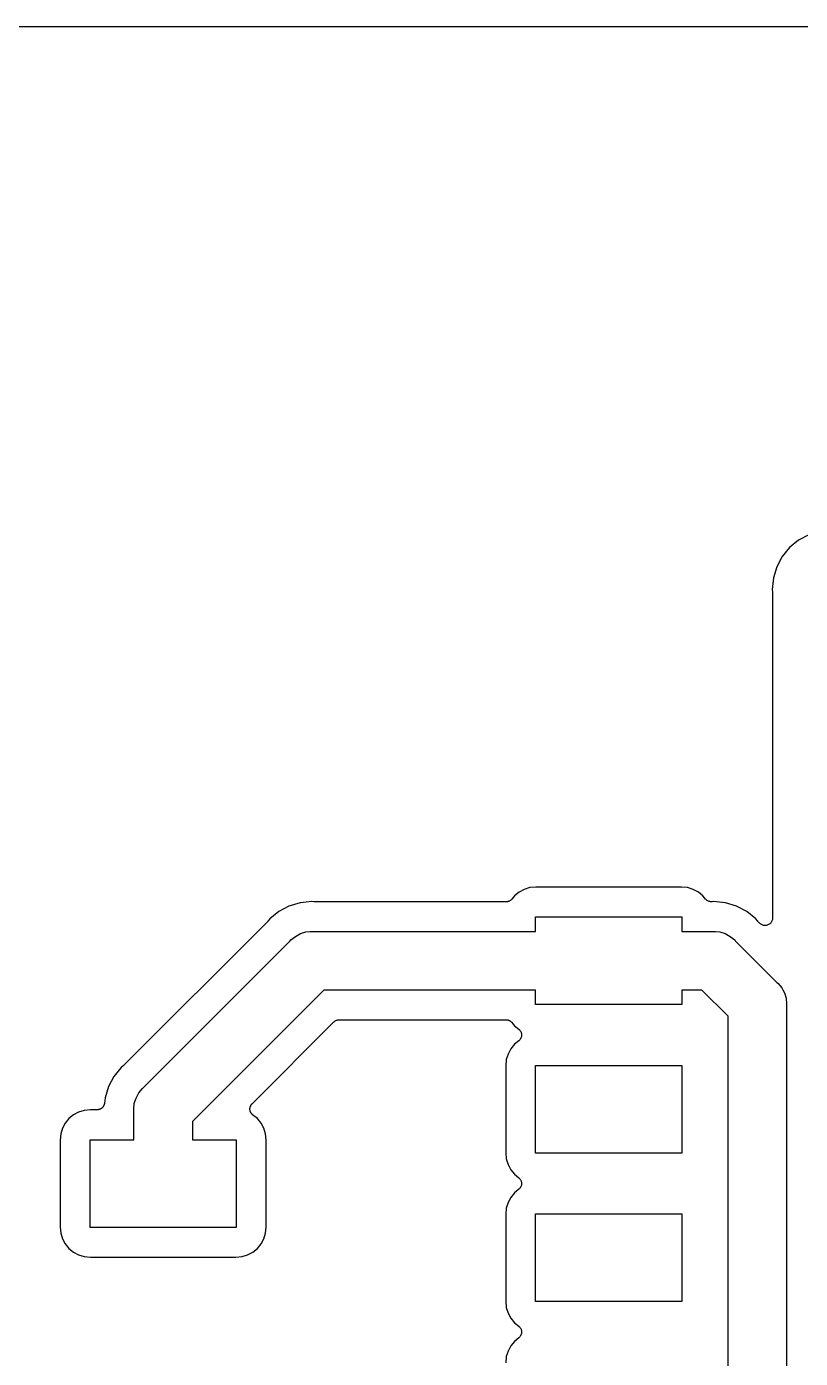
# Model space of a CAD drawing. Extents: x 85.6 to 143, y -120.1 to -61.5.
# Drawn here: x 110.7 to 123.93, y -84.27 to -61.49 of the extents above; entities that cross this region are included whole.
import ezdxf

# ---------------------------------------------------------------- set-up
doc = ezdxf.new("R2010")
doc.units = 0
doc.header["$MEASUREMENT"] = 0
doc.layers.add('BLACK', color=7, linetype='CONTINUOUS')

msp = doc.modelspace()

# ---------------------------------------------------------------- linework, layer by layer
at = {"layer": 'BLACK', "linetype": 'CONTINUOUS'}
for p, q in [((85.75, -61.493), (142.85, -61.493)), ((123.897, -70.2778), (123.744, -70.4038)), ((124.072, -70.1842), (123.897, -70.2778)), ((123.618, -70.5573), (123.524, -70.7324)), ((123.744, -70.4038), (123.618, -70.5573)), ((123.524, -70.7324), (123.467, -70.9224)), ((123.467, -70.9224), (123.447, -71.12)), ((123.447, -71.12), (123.451, -71.1633)), ((123.451, -71.1633), (123.452, -71.1651)), ((123.452, -71.1651), (123.451, -71.1704)), ((123.451, -71.1704), (123.452, -71.1758)), ((123.452, -71.1758), (123.452, -76.7399)), ((119.116, -76.2956), (119.039, -76.359)), ((119.205, -76.2484), (119.116, -76.2956)), ((119.3, -76.2194), (119.205, -76.2484)), ((119.406, -76.2089), (119.3, -76.2194)), ((121.894, -76.2089), (119.406, -76.2089)), ((122, -76.2193), (121.894, -76.2089)), ((122.095, -76.2484), (122, -76.2193)), ((122.184, -76.2956), (122.095, -76.2484)), ((122.261, -76.359), (122.184, -76.2956)), ((115.372, -76.4766), (115.182, -76.5342)), ((115.527, -76.4614), (115.372, -76.4766)), ((115.57, -76.4571), (115.527, -76.4614)), ((115.527, -76.4614), (115.527, -76.4614)), ((115.613, -76.4614), (115.57, -76.4571)), ((115.619, -76.4614), (115.613, -76.4614)), ((115.624, -76.462), (115.619, -76.4614)), ((115.626, -76.462), (115.624, -76.462)), ((118.894, -76.462), (115.626, -76.462)), ((118.9, -76.4615), (118.894, -76.462)), ((118.906, -76.4615), (118.9, -76.4615)), ((118.912, -76.4602), (118.906, -76.4615)), ((118.919, -76.4596), (118.912, -76.4602)), ((118.924, -76.458), (118.919, -76.4596)), ((118.93, -76.4569), (118.924, -76.458)), ((118.936, -76.4544), (118.93, -76.4569)), ((118.943, -76.4524), (118.936, -76.4544)), ((118.948, -76.4498), (118.943, -76.4524)), ((118.953, -76.4477), (118.948, -76.4498)), ((118.959, -76.444), (118.953, -76.4477)), ((118.965, -76.4408), (118.959, -76.444)), ((118.969, -76.4373), (118.965, -76.4408)), ((118.974, -76.4342), (118.969, -76.4373)), ((118.979, -76.4294), (118.974, -76.4342)), ((118.984, -76.4251), (118.979, -76.4294)), ((118.988, -76.4208), (118.984, -76.4251)), ((118.992, -76.4169), (118.988, -76.4208)), ((118.993, -76.4156), (118.992, -76.4169)), ((119.039, -76.359), (118.993, -76.4156)), ((122.306, -76.4145), (122.261, -76.359)), ((122.315, -76.4229), (122.306, -76.4145)), ((122.323, -76.4313), (122.315, -76.4229)), ((122.324, -76.4316), (122.323, -76.4313)), ((122.324, -76.4321), (122.324, -76.4316)), ((122.334, -76.4386), (122.324, -76.4321)), ((122.344, -76.4453), (122.334, -76.4386)), ((122.344, -76.4455), (122.344, -76.4453)), ((122.345, -76.4459), (122.344, -76.4455)), ((122.356, -76.4504), (122.345, -76.4459)), ((122.366, -76.455), (122.356, -76.4504)), ((122.367, -76.4552), (122.366, -76.455)), ((122.367, -76.4554), (122.367, -76.4552)), ((122.379, -76.4578), (122.367, -76.4554)), ((122.391, -76.4602), (122.379, -76.4578)), ((122.392, -76.4603), (122.391, -76.4602)), ((122.391, -76.4602), (122.391, -76.4602)), ((122.404, -76.4604), (122.392, -76.4603)), ((122.415, -76.4605), (122.404, -76.4604)), ((122.417, -76.4604), (122.415, -76.4605)), ((122.45, -76.4571), (122.417, -76.4604)), ((122.417, -76.4604), (122.417, -76.4604)), ((122.417, -76.4604), (122.417, -76.4604)), ((122.417, -76.4604), (122.417, -76.4604)), ((122.493, -76.4614), (122.45, -76.4571)), ((122.648, -76.4766), (122.493, -76.4614)), ((122.493, -76.4614), (122.493, -76.4614)), ((122.838, -76.5342), (122.648, -76.4766)), ((114.854, -76.7538), (114.826, -76.7874)), ((115.007, -76.6278), (114.854, -76.7538)), ((115.182, -76.5342), (115.007, -76.6278)), ((119.4, -76.97), (119.4, -76.72)), ((119.4, -76.72), (121.9, -76.72)), ((121.9, -76.72), (121.9, -76.97)), ((123.013, -76.6278), (122.838, -76.5342)), ((123.166, -76.7538), (123.013, -76.6278)), ((123.194, -76.7874), (123.166, -76.7538)), ((123.451, -76.7537), (123.449, -76.7658)), ((123.452, -76.7416), (123.451, -76.7537)), ((123.452, -76.7399), (123.452, -76.7412)), ((123.452, -76.7412), (123.452, -76.7412)), ((123.452, -76.7412), (123.452, -76.7412)), ((123.452, -76.7412), (123.452, -76.7416)), ((114.818, -76.7967), (112.357, -79.2578)), ((114.821, -76.7925), (114.818, -76.7967)), ((114.825, -76.7888), (114.821, -76.7925)), ((114.826, -76.7874), (114.825, -76.7888)), ((115.378, -77.0058), (115.472, -76.9772)), ((115.472, -76.9772), (115.545, -76.97)), ((115.545, -76.97), (115.57, -76.9676)), ((115.545, -76.97), (115.545, -76.97)), ((115.57, -76.9676), (115.595, -76.97)), ((115.595, -76.97), (119.4, -76.97)), ((121.9, -76.97), (122.425, -76.97)), ((122.425, -76.97), (122.45, -76.9676)), ((122.45, -76.9676), (122.475, -76.97)), ((122.475, -76.97), (122.548, -76.9772)), ((122.548, -76.9772), (122.642, -77.0058)), ((123.198, -76.7912), (123.194, -76.7874)), ((123.201, -76.7954), (123.198, -76.7912)), ((123.202, -76.7967), (123.201, -76.7954)), ((123.235, -76.8297), (123.202, -76.7967)), ((123.245, -76.8374), (123.235, -76.8297)), ((123.254, -76.8452), (123.245, -76.8374)), ((123.254, -76.8453), (123.254, -76.8452)), ((123.254, -76.8454), (123.254, -76.8453)), ((123.265, -76.8511), (123.254, -76.8454)), ((123.276, -76.8569), (123.265, -76.8511)), ((123.276, -76.857), (123.276, -76.8569)), ((123.276, -76.8571), (123.276, -76.857)), ((123.288, -76.8607), (123.276, -76.8571)), ((123.299, -76.8643), (123.288, -76.8607)), ((123.3, -76.8643), (123.299, -76.8643)), ((123.3, -76.8644), (123.3, -76.8643)), ((123.312, -76.8656), (123.3, -76.8644)), ((123.324, -76.8669), (123.312, -76.8656)), ((123.325, -76.8669), (123.324, -76.8668)), ((123.324, -76.8668), (123.324, -76.8669)), ((123.337, -76.8657), (123.325, -76.8669)), ((123.349, -76.8646), (123.337, -76.8657)), ((123.361, -76.861), (123.349, -76.8645)), ((123.349, -76.8645), (123.349, -76.8646)), ((123.349, -76.8646), (123.349, -76.8646)), ((123.373, -76.8576), (123.361, -76.861)), ((123.384, -76.8517), (123.373, -76.8575)), ((123.373, -76.8575), (123.373, -76.8575)), ((123.373, -76.8575), (123.373, -76.8576)), ((123.395, -76.8461), (123.384, -76.8517)), ((123.404, -76.8382), (123.395, -76.8459)), ((123.395, -76.8459), (123.395, -76.846)), ((123.395, -76.846), (123.395, -76.8461)), ((123.414, -76.8306), (123.404, -76.8382)), ((123.422, -76.8209), (123.414, -76.8303)), ((123.414, -76.8303), (123.414, -76.8304)), ((123.414, -76.8304), (123.414, -76.8306)), ((123.43, -76.8116), (123.422, -76.8209)), ((123.436, -76.8005), (123.43, -76.8113)), ((123.43, -76.8113), (123.43, -76.8114)), ((123.43, -76.8114), (123.43, -76.8116)), ((123.442, -76.7899), (123.436, -76.8005)), ((123.446, -76.7778), (123.442, -76.7895)), ((123.442, -76.7895), (123.442, -76.7897)), ((123.442, -76.7897), (123.442, -76.7899)), ((123.449, -76.7663), (123.446, -76.7778)), ((123.449, -76.7658), (123.449, -76.7661)), ((123.449, -76.7661), (123.449, -76.7663)), ((112.694, -79.6391), (115.199, -77.1338)), ((115.199, -77.1338), (115.215, -77.1147)), ((115.215, -77.1147), (115.291, -77.0523)), ((115.291, -77.0523), (115.378, -77.0058)), ((122.642, -77.0058), (122.729, -77.0523)), ((122.729, -77.0523), (122.805, -77.1147)), ((122.805, -77.1147), (122.821, -77.1338)), ((122.821, -77.1338), (123.526, -77.8391)), ((123.526, -77.8391), (123.545, -77.8547)), ((123.545, -77.8547), (123.608, -77.9309)), ((115.777, -77.97), (113.53, -80.2171)), ((119.4, -77.97), (115.777, -77.97)), ((119.4, -78.22), (119.4, -77.97)), ((122.243, -77.97), (121.9, -77.97)), ((121.9, -77.97), (121.9, -78.22)), ((122.69, -78.4171), (122.243, -77.97)), ((123.608, -77.9309), (123.627, -77.9677)), ((123.627, -77.9677), (123.654, -78.0177)), ((123.654, -78.0177), (123.683, -78.112)), ((123.683, -78.112), (123.692, -78.21)), ((121.9, -78.22), (119.4, -78.22)), ((123.692, -78.21), (123.69, -78.2346)), ((123.69, -78.2346), (123.69, -113.8)), ((114.551, -79.9147), (115.95, -78.5152)), ((115.95, -78.5152), (115.951, -78.5149)), ((115.951, -78.5149), (115.952, -78.514)), ((115.951, -78.5149), (115.951, -78.5149)), ((115.951, -78.5149), (115.951, -78.5149)), ((115.952, -78.514), (115.961, -78.5066)), ((115.961, -78.5066), (115.97, -78.4992)), ((115.97, -78.4989), (115.971, -78.4985)), ((115.97, -78.4992), (115.97, -78.4989)), ((115.971, -78.4985), (115.981, -78.4931)), ((115.981, -78.4931), (115.992, -78.4876)), ((115.992, -78.4874), (115.993, -78.4871)), ((115.992, -78.4876), (115.992, -78.4874)), ((115.993, -78.4871), (116.004, -78.4838)), ((116.004, -78.4838), (116.015, -78.4804)), ((116.015, -78.4804), (116.016, -78.4804)), ((116.016, -78.4804), (116.017, -78.4802)), ((116.017, -78.4802), (116.028, -78.4791)), ((116.028, -78.4791), (116.04, -78.478)), ((116.04, -78.478), (118.894, -78.478)), ((118.894, -78.478), (118.896, -78.478)), ((118.896, -78.478), (118.902, -78.4786)), ((118.902, -78.4786), (118.907, -78.4787)), ((118.907, -78.4787), (118.914, -78.48)), ((118.914, -78.48), (118.921, -78.4808)), ((118.921, -78.4808), (118.926, -78.4825)), ((118.926, -78.4825), (118.932, -78.4836)), ((118.932, -78.4836), (118.938, -78.4862)), ((118.938, -78.4862), (118.945, -78.4883)), ((118.945, -78.4883), (118.949, -78.491)), ((118.949, -78.491), (118.955, -78.4931)), ((118.955, -78.4931), (118.96, -78.4969)), ((118.96, -78.4969), (118.966, -78.5002)), ((118.966, -78.5002), (118.971, -78.5038)), ((118.971, -78.5038), (118.975, -78.5069)), ((118.975, -78.5069), (118.98, -78.5117)), ((118.98, -78.5117), (118.985, -78.5161)), ((118.985, -78.5161), (118.989, -78.5205)), ((118.989, -78.5205), (118.993, -78.5244)), ((118.993, -78.5244), (119.039, -78.5809)), ((119.039, -78.5809), (119.113, -78.6418)), ((122.69, -114.275), (122.69, -78.4171)), ((119.113, -78.6418), (119.114, -78.6425)), ((119.114, -78.6425), (119.114, -78.6425)), ((119.114, -78.6425), (119.114, -78.6425)), ((119.114, -78.6425), (119.115, -78.643)), ((119.115, -78.643), (119.123, -78.6516)), ((119.123, -78.6516), (119.131, -78.6601)), ((119.131, -78.6601), (119.132, -78.6604)), ((119.132, -78.6604), (119.132, -78.6607)), ((119.132, -78.6607), (119.138, -78.6708)), ((119.144, -78.8007), (119.137, -78.8107)), ((119.138, -78.6708), (119.145, -78.6808)), ((119.145, -78.8001), (119.144, -78.8004)), ((119.144, -78.8004), (119.144, -78.8007)), ((119.145, -78.6808), (119.145, -78.6812)), ((119.145, -78.6812), (119.145, -78.6815)), ((119.145, -78.6815), (119.15, -78.6926)), ((119.149, -78.7889), (119.145, -78.8001)), ((119.154, -78.7779), (119.149, -78.7889)), ((119.15, -78.6926), (119.154, -78.7038)), ((119.154, -78.7038), (119.154, -78.7042)), ((119.154, -78.7042), (119.155, -78.7045)), ((119.156, -78.7654), (119.154, -78.7772)), ((119.154, -78.7772), (119.154, -78.7775)), ((119.154, -78.7775), (119.154, -78.7779)), ((119.155, -78.7045), (119.157, -78.7162)), ((119.159, -78.7537), (119.156, -78.7654)), ((119.157, -78.7162), (119.159, -78.7281)), ((119.159, -78.7281), (119.159, -78.7285)), ((119.159, -78.7285), (119.159, -78.7289)), ((119.159, -78.7289), (119.159, -78.7409)), ((119.159, -78.7409), (119.159, -78.7529)), ((119.159, -78.7529), (119.159, -78.7533)), ((119.159, -78.7533), (119.159, -78.7537)), ((118.976, -78.9764), (118.928, -79.0647)), ((119.039, -78.8991), (118.976, -78.9764)), ((119.113, -78.8382), (119.039, -78.8991)), ((119.122, -78.8297), (119.113, -78.8382)), ((119.13, -78.8213), (119.122, -78.8297)), ((119.131, -78.8207), (119.13, -78.8209)), ((119.13, -78.8209), (119.13, -78.8213)), ((119.137, -78.8107), (119.131, -78.8207)), ((112.351, -79.2624), (112.347, -79.2662)), ((112.355, -79.2591), (112.351, -79.2624)), ((112.357, -79.2578), (112.355, -79.2591)), ((118.899, -79.1604), (118.889, -79.2662)), ((118.928, -79.0647), (118.899, -79.1604)), ((119.4, -80.76), (119.4, -79.26)), ((119.4, -79.26), (121.9, -79.26)), ((121.9, -79.26), (121.9, -80.76)), ((112.188, -79.4473), (112.094, -79.6224)), ((112.314, -79.2938), (112.188, -79.4473)), ((112.347, -79.2662), (112.314, -79.2938)), ((118.889, -79.2662), (118.889, -80.7538)), ((112.094, -79.6224), (112.037, -79.8124)), ((112.612, -79.7309), (112.675, -79.6547)), ((112.675, -79.6547), (112.694, -79.6391)), ((112.015, -79.947), (112.012, -79.9532)), ((112.018, -79.9411), (112.015, -79.947)), ((112.02, -79.9357), (112.018, -79.9411)), ((112.022, -79.9304), (112.02, -79.9357)), ((112.024, -79.9238), (112.022, -79.9304)), ((112.026, -79.9175), (112.024, -79.9238)), ((112.027, -79.9061), (112.026, -79.9118)), ((112.026, -79.9118), (112.026, -79.9175)), ((112.028, -79.9044), (112.027, -79.9061)), ((112.037, -79.8124), (112.028, -79.9044)), ((112.528, -80.01), (112.537, -79.912)), ((112.537, -79.912), (112.548, -79.8781)), ((112.548, -79.8781), (112.566, -79.8177)), ((112.566, -79.8177), (112.612, -79.7309)), ((114.527, -79.9499), (114.529, -79.9438)), ((114.529, -79.9438), (114.532, -79.939)), ((114.532, -79.939), (114.535, -79.9339)), ((114.535, -79.9339), (114.539, -79.9287)), ((114.539, -79.9287), (114.543, -79.9232)), ((114.543, -79.9232), (114.547, -79.9192)), ((114.547, -79.9192), (114.551, -79.9147)), ((111.419, -80.1691), (111.356, -80.2464)), ((111.496, -80.1056), (111.419, -80.1691)), ((111.585, -80.0584), (111.496, -80.1056)), ((111.68, -80.0294), (111.585, -80.0584)), ((111.786, -80.0189), (111.68, -80.0294)), ((111.901, -80.0189), (111.786, -80.0189)), ((111.907, -80.0184), (111.901, -80.0189)), ((111.913, -80.0184), (111.907, -80.0184)), ((111.919, -80.0172), (111.913, -80.0184)), ((111.926, -80.0165), (111.919, -80.0172)), ((111.931, -80.0148), (111.926, -80.0165)), ((111.937, -80.0138), (111.931, -80.0148)), ((111.943, -80.0113), (111.937, -80.0138)), ((111.95, -80.0093), (111.943, -80.0113)), ((111.955, -80.0066), (111.95, -80.0093)), ((111.96, -80.0045), (111.955, -80.0066)), ((111.966, -80.0008), (111.96, -80.0045)), ((111.971, -79.9977), (111.966, -80.0008)), ((111.976, -79.9941), (111.971, -79.9977)), ((111.981, -79.9909), (111.976, -79.9941)), ((111.985, -79.9863), (111.981, -79.9909)), ((111.991, -79.982), (111.985, -79.9863)), ((111.994, -79.9776), (111.991, -79.982)), ((111.998, -79.9736), (111.994, -79.9776)), ((112.002, -79.9681), (111.998, -79.9736)), ((112.006, -79.9629), (112.002, -79.9681)), ((112.009, -79.9579), (112.006, -79.9629)), ((112.012, -79.9532), (112.009, -79.9579)), ((112.53, -80.0346), (112.528, -80.01)), ((112.53, -80.53), (112.53, -80.0346)), ((114.514, -79.9908), (114.516, -79.9852)), ((114.514, -79.9975), (114.514, -79.9908)), ((114.514, -80.0041), (114.514, -79.9975)), ((114.514, -80.0098), (114.514, -80.0041)), ((114.514, -80.0156), (114.514, -80.0098)), ((114.515, -80.0221), (114.514, -80.0156)), ((114.516, -80.0287), (114.515, -80.0221)), ((114.516, -79.9794), (114.518, -79.9731)), ((114.516, -79.9852), (114.516, -79.9794)), ((114.518, -80.0343), (114.516, -80.0287)), ((114.518, -79.9731), (114.519, -79.9666)), ((114.519, -80.04), (114.518, -80.0343)), ((114.519, -79.9666), (114.522, -79.9612)), ((114.521, -80.0461), (114.519, -80.04)), ((114.523, -80.0525), (114.521, -80.0461)), ((114.522, -79.9612), (114.523, -79.9557)), ((114.523, -79.9557), (114.527, -79.9499)), ((114.526, -80.0576), (114.523, -80.0525)), ((114.528, -80.063), (114.526, -80.0576)), ((114.532, -80.0685), (114.528, -80.063)), ((114.535, -80.0744), (114.532, -80.0685)), ((114.538, -80.0789), (114.535, -80.0744)), ((114.541, -80.0838), (114.538, -80.0789)), ((114.546, -80.0885), (114.541, -80.0838)), ((114.55, -80.0937), (114.546, -80.0885)), ((114.555, -80.0974), (114.55, -80.0937)), ((114.559, -80.1015), (114.555, -80.0974)), ((114.56, -80.1027), (114.559, -80.1015)), ((114.641, -80.1691), (114.56, -80.1027)), ((114.704, -80.2464), (114.641, -80.1691)), ((111.308, -80.3347), (111.279, -80.4304)), ((111.356, -80.2464), (111.308, -80.3347)), ((113.53, -80.2171), (113.53, -80.53)), ((114.752, -80.3347), (114.704, -80.2464)), ((114.781, -80.4304), (114.752, -80.3347)), ((111.279, -80.4304), (111.269, -80.5362)), ((111.269, -80.5362), (111.269, -82.0238)), ((111.78, -82.03), (111.78, -80.53)), ((111.78, -80.53), (112.53, -80.53)), ((113.53, -80.53), (114.28, -80.53)), ((114.28, -80.53), (114.28, -82.03)), ((114.791, -80.5362), (114.781, -80.4304)), ((114.791, -82.0238), (114.791, -80.5362)), ((118.889, -80.7538), (118.899, -80.8596)), ((121.9, -80.76), (119.4, -80.76)), ((118.899, -80.8596), (118.928, -80.9553)), ((118.928, -80.9553), (118.976, -81.0436)), ((118.976, -81.0436), (119.039, -81.1209)), ((119.039, -81.1209), (119.113, -81.1818)), ((119.113, -81.1818), (119.114, -81.1825)), ((119.114, -81.1825), (119.114, -81.1825)), ((119.114, -81.1825), (119.114, -81.1825)), ((119.114, -81.1825), (119.115, -81.183)), ((119.115, -81.183), (119.123, -81.1916)), ((119.123, -81.1916), (119.131, -81.2001)), ((119.131, -81.2001), (119.132, -81.2004)), ((119.132, -81.2004), (119.132, -81.2007)), ((119.132, -81.2007), (119.138, -81.2108)), ((119.138, -81.2108), (119.145, -81.2208)), ((119.145, -81.2208), (119.145, -81.2212)), ((119.145, -81.2212), (119.145, -81.2215)), ((119.145, -81.2215), (119.15, -81.2326)), ((119.15, -81.2326), (119.154, -81.2438)), ((119.154, -81.2438), (119.154, -81.2442)), ((119.154, -81.2442), (119.155, -81.2445)), ((119.156, -81.3054), (119.154, -81.3172)), ((119.155, -81.2445), (119.157, -81.2562)), ((119.159, -81.2937), (119.156, -81.3054)), ((119.157, -81.2562), (119.159, -81.2681)), ((119.159, -81.2681), (119.159, -81.2685)), ((119.159, -81.2685), (119.159, -81.2689)), ((119.159, -81.2689), (119.159, -81.2808)), ((119.159, -81.2808), (119.159, -81.2929)), ((119.159, -81.2929), (119.159, -81.2933)), ((119.159, -81.2933), (119.159, -81.2937)), ((118.976, -81.5164), (118.928, -81.6047)), ((119.039, -81.4391), (118.976, -81.5164)), ((119.113, -81.3782), (119.039, -81.4391)), ((119.122, -81.3697), (119.113, -81.3782)), ((119.13, -81.3613), (119.122, -81.3697)), ((119.131, -81.3607), (119.13, -81.3609)), ((119.13, -81.3609), (119.13, -81.3613)), ((119.137, -81.3506), (119.131, -81.3607)), ((119.144, -81.3407), (119.137, -81.3506)), ((119.145, -81.3401), (119.144, -81.3404)), ((119.144, -81.3404), (119.144, -81.3407)), ((119.149, -81.3289), (119.145, -81.3401)), ((119.154, -81.3179), (119.149, -81.3289)), ((119.154, -81.3172), (119.154, -81.3175)), ((119.154, -81.3175), (119.154, -81.3179)), ((118.899, -81.7004), (118.889, -81.8062)), ((118.928, -81.6047), (118.899, -81.7004)), ((118.889, -81.8062), (118.889, -83.2938)), ((119.4, -83.3), (119.4, -81.8)), ((119.4, -81.8), (121.9, -81.8)), ((121.9, -81.8), (121.9, -83.3)), ((111.269, -82.0238), (111.279, -82.1296)), ((111.279, -82.1296), (111.308, -82.2253)), ((111.308, -82.2253), (111.356, -82.3136)), ((114.28, -82.03), (111.78, -82.03)), ((114.704, -82.3136), (114.752, -82.2253)), ((114.752, -82.2253), (114.781, -82.1296)), ((114.781, -82.1296), (114.791, -82.0238)), ((111.356, -82.3136), (111.419, -82.3909)), ((111.419, -82.3909), (111.496, -82.4544)), ((114.564, -82.4544), (114.641, -82.3909)), ((114.641, -82.3909), (114.704, -82.3136)), ((111.496, -82.4544), (111.585, -82.5016)), ((111.585, -82.5016), (111.68, -82.5306)), ((111.68, -82.5306), (111.786, -82.5411)), ((111.786, -82.5411), (114.274, -82.5411)), ((114.274, -82.5411), (114.38, -82.5306)), ((114.38, -82.5306), (114.475, -82.5016)), ((114.475, -82.5016), (114.564, -82.4544)), ((118.889, -83.2938), (118.899, -83.3996)), ((121.9, -83.3), (119.4, -83.3)), ((118.899, -83.3996), (118.928, -83.4953)), ((118.928, -83.4953), (118.976, -83.5836)), ((118.976, -83.5836), (119.039, -83.6609)), ((119.039, -83.6609), (119.113, -83.7218)), ((119.113, -83.7218), (119.114, -83.7225)), ((119.114, -83.7225), (119.114, -83.7225)), ((119.114, -83.7225), (119.114, -83.7225)), ((119.114, -83.7225), (119.115, -83.723)), ((119.115, -83.723), (119.123, -83.7316)), ((119.123, -83.7316), (119.131, -83.7401)), ((119.131, -83.7401), (119.132, -83.7404)), ((119.132, -83.7404), (119.132, -83.7407)), ((119.132, -83.7407), (119.138, -83.7508)), ((119.138, -83.7508), (119.145, -83.7608)), ((119.145, -83.7608), (119.145, -83.7612)), ((119.145, -83.7612), (119.145, -83.7615)), ((119.145, -83.7615), (119.15, -83.7726)), ((119.15, -83.7726), (119.154, -83.7838)), ((119.154, -83.7838), (119.154, -83.7842)), ((119.154, -83.7842), (119.155, -83.7845)), ((119.155, -83.7845), (119.157, -83.7962)), ((119.157, -83.7962), (119.159, -83.8081)), ((119.159, -83.8081), (119.159, -83.8085)), ((119.159, -83.8085), (119.159, -83.8089)), ((119.159, -83.8089), (119.159, -83.8208)), ((119.039, -83.9791), (118.976, -84.0564)), ((119.113, -83.9182), (119.039, -83.9791)), ((119.122, -83.9097), (119.113, -83.9182)), ((119.13, -83.9013), (119.122, -83.9097)), ((119.131, -83.9007), (119.13, -83.9009)), ((119.13, -83.9009), (119.13, -83.9013)), ((119.137, -83.8907), (119.131, -83.9007)), ((119.144, -83.8807), (119.137, -83.8907)), ((119.145, -83.8801), (119.144, -83.8804)), ((119.144, -83.8804), (119.144, -83.8807)), ((119.149, -83.8689), (119.145, -83.8801)), ((119.154, -83.8579), (119.149, -83.8689)), ((119.156, -83.8454), (119.154, -83.8572)), ((119.154, -83.8572), (119.154, -83.8575)), ((119.154, -83.8575), (119.154, -83.8579)), ((119.159, -83.8337), (119.156, -83.8454)), ((119.159, -83.8208), (119.159, -83.8329)), ((119.159, -83.8329), (119.159, -83.8333)), ((119.159, -83.8333), (119.159, -83.8337)), ((118.899, -84.2404), (118.889, -84.3462)), ((118.928, -84.1447), (118.899, -84.2404)), ((118.976, -84.0564), (118.928, -84.1447))]:
    msp.add_line(p, q, dxfattribs=at)

doc.saveas('drawing.dxf')
